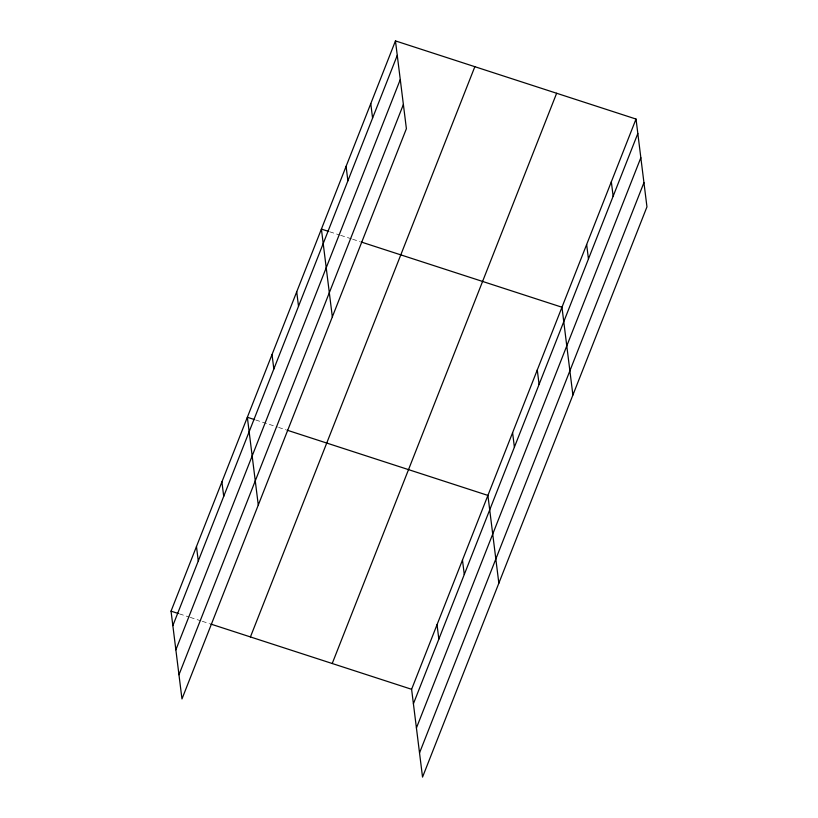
<?xml version="1.0" encoding="UTF-8"?>
<svg xmlns="http://www.w3.org/2000/svg" width="818" height="818" viewBox="0 0 818 818"><rect width="100%" height="100%" fill="white"/><g stroke="black" fill="none" stroke-linecap="round" stroke-linejoin="round"><path stroke-width="0.61" stroke-dasharray="4.09 3.07" d="M329.818 231.821L339.439 234.94M340.646 235.328L351.474 238.846M352.67 239.245L359.889 241.586M255.758 420.002L277.414 427.027M278.621 427.425L285.83 429.767M179.459 613.878L189.081 617.007M190.287 617.396L201.116 620.913M202.312 621.302L209.531 623.653"/><path stroke-width="1.23" d="M395.462 40.9L406.393 128.702L181.974 698.95L171.044 611.148L395.462 40.9L636.026 119.05L646.956 206.852L422.538 777.1L411.607 689.298L636.026 119.05M172.843 625.617L397.262 55.368M175.86 649.819L400.278 79.571M178.968 674.748L403.386 104.51M250.431 636.936L474.849 66.687M332.22 663.51L556.639 93.262M413.407 703.766L637.825 133.518M416.423 727.969L640.842 157.721M419.532 752.897L643.94 182.649M328.621 231.422L321.402 229.081L332.333 316.883M361.096 241.975L561.966 307.231L572.897 395.033M254.562 419.603L247.343 417.262L258.284 505.074M287.036 430.156L487.906 495.411L498.847 583.214M171.044 611.148L178.263 613.49M210.737 624.042L411.607 689.298M611.332 181.77L613.142 196.248M586.649 244.5L588.449 258.969M537.283 369.951L539.082 384.429M512.589 432.681L514.399 447.149M462.477 560.033L464.276 574.512M437.037 624.666L438.837 639.134M370.769 103.63L372.579 118.099M346.086 166.351L347.885 180.829M296.719 291.811L298.519 306.28M272.026 354.531L273.836 369.01M221.913 481.894L223.713 496.362M196.473 546.516L198.273 560.995"/></g></svg>
